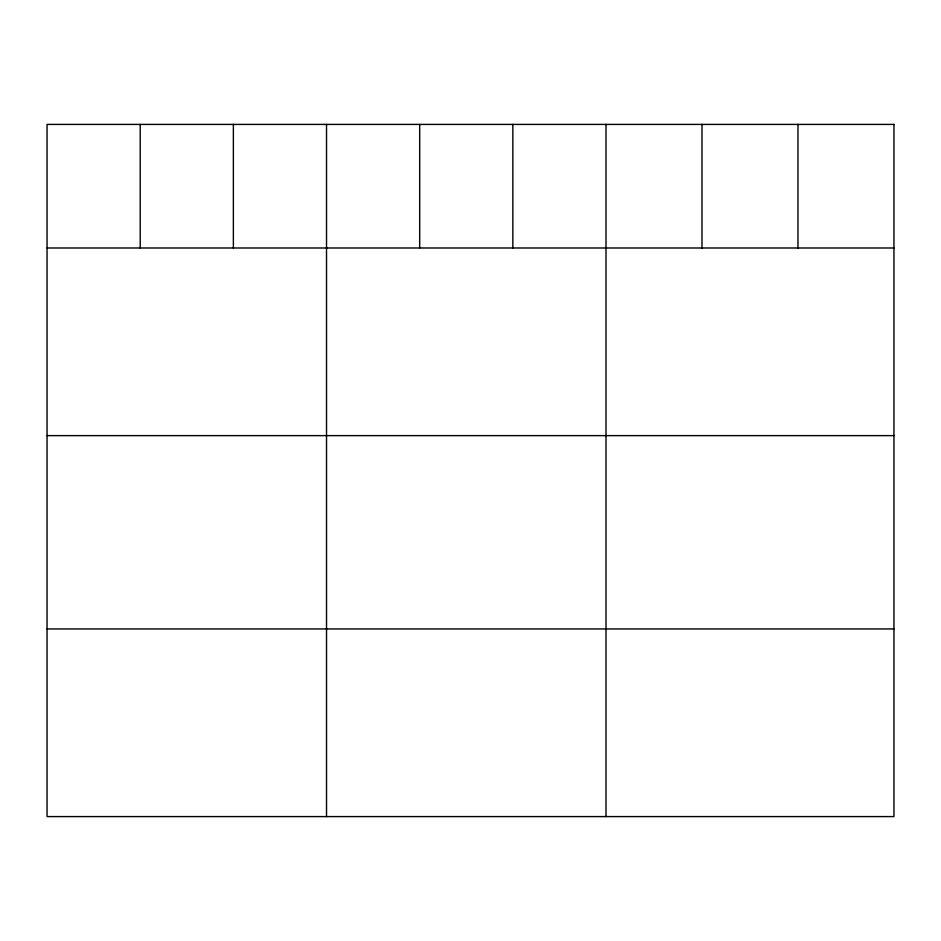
<?xml version="1.0" encoding="UTF-8"?>
<svg xmlns="http://www.w3.org/2000/svg" width="941" height="941" viewBox="0 0 941 941"><rect width="100%" height="100%" fill="white"/><g stroke="black" fill="none" stroke-linecap="round" stroke-linejoin="round"><path stroke-width="1.41" d="M47.05 247.989L893.95 247.989M47.05 435.624L893.95 435.624M47.05 628.953L893.95 628.953M797.968 124.412L797.968 247.989M701.986 124.412L701.986 247.989M606.004 124.412L606.004 816.588M512.845 124.412L512.845 247.989M419.686 124.412L419.686 247.989M326.527 124.412L326.527 816.588M233.368 124.412L233.368 247.989M140.209 124.412L140.209 247.989M893.95 124.412L47.05 124.412L47.05 816.588L893.95 816.588L893.95 124.412"/></g></svg>
